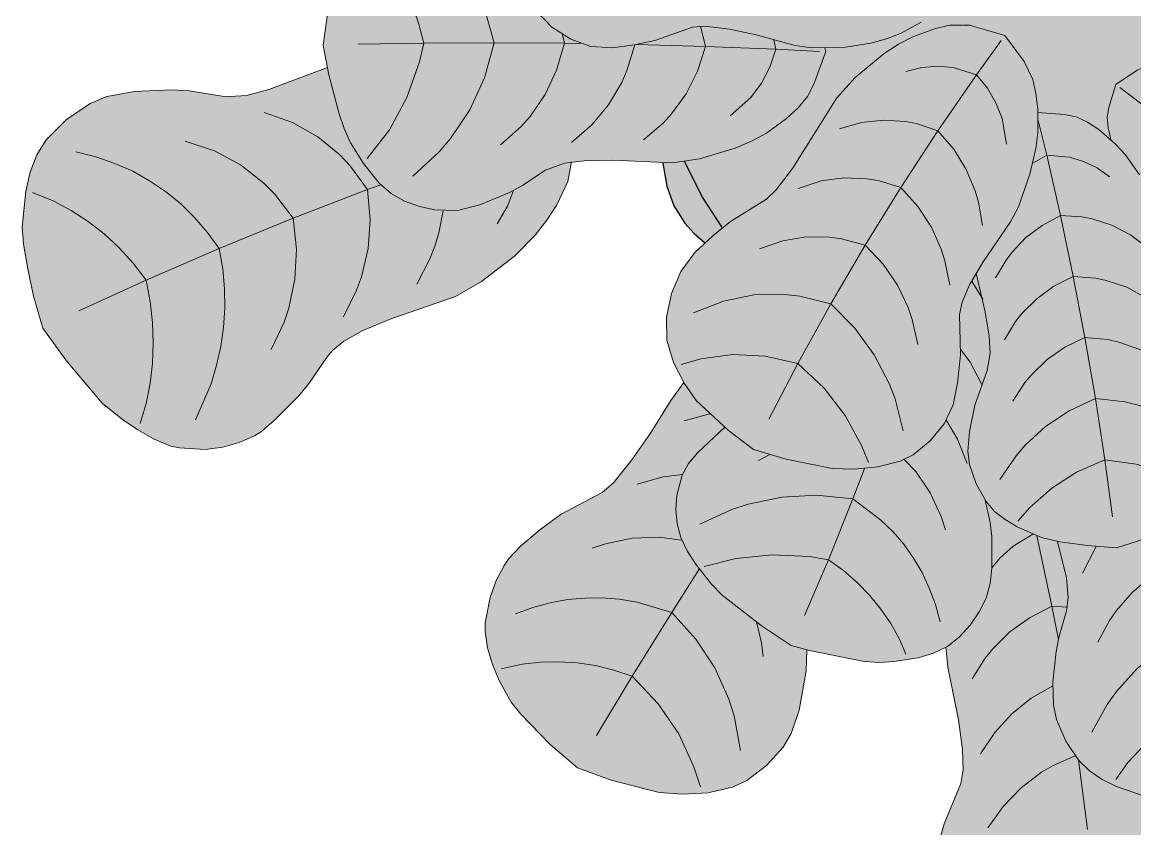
# Model space of a CAD drawing. Header units: millimetres. Extents: x -4 to 8794, y -6642 to 2653.
# Drawn here: x 1760 to 2287, y -1436 to -1055 of the extents above; entities that cross this region are included whole.
import ezdxf

# ---------------------------------------------------------------- set-up
doc = ezdxf.new("R2010")
doc.units = ezdxf.units.MM
for name, color, linetype, lineweight, true_color in [('VEG-HOJAS', 117, 'Continuous', 18, 0x2e5e38), ('VEG-MACETA', 25, 'Continuous', 25, 0x745440), ('VEG-NERVIOS', 115, 'Continuous', 9, 0x528c5c)]:
    doc.layers.add(name, color=color, linetype=linetype, lineweight=lineweight, true_color=true_color)
doc.layers.add('VEG-RELLENO', color=253, linetype='Continuous', true_color=0x96c896)

# ---------------------------------------------------------------- blocks, each defined once
blk = doc.blocks.new('VEG_Ficus_lyrata_PLANTA')
at = {"layer": 'VEG-RELLENO', "true_color": 0xf2ead8}
h = blk.add_hatch(color=7, dxfattribs=at)
h.dxf.hatch_style = 1
h.paths.add_polyline_path([(52.7, 192.9), (63.8, 188), (74.6, 180.2), (84.6, 178.8), (91.8, 176.9), (84.4, 174.2), (76.4, 169.5), (59.8, 176.1), (49.1, 179.4)])
h.paths.add_polyline_path([(-151.1, 127.2), (-143.6, 125.9), (-137.2, 125.5), (-141.7, 120.3), (-151.8, 125.8)])
h.paths.add_polyline_path([(-160.1, -114.7), (-169.5, -105.4), (-174.7, -97.1), (-178.1, -87.8), (-179.9, -76.9), (-169.6, -76.2), (-161.1, -93), (-151.7, -107.5)])
h.paths.add_polyline_path([(110.2, -165.2), (102.8, -171.5), (97.1, -174.7), (91, -177.2), (85.7, -178.5), (78.9, -168.4), (93, -161.1), (102.8, -155)])
h.paths.add_polyline_path([(187, -65.4), (180.3, -74.5), (171.6, -71.7), (175.2, -62.4)])
at = {"layer": 'VEG-RELLENO', "true_color": 0x7a5e4a}
h = blk.add_hatch(color=35, dxfattribs=at)
h.dxf.hatch_style = 1
h.paths.add_polyline_path([(175.2, -62.4), (171.6, -71.7), (161.3, -69.3), (147.7, -68.1), (140.2, -66), (131.3, -60.9), (121.7, -54.3), (108.3, -43.9), (100.5, -39.2), (108.8, -40.4), (138.2, -41.3), (145.5, -47.5), (155.5, -53.9), (163.3, -57.7)])
h.paths.add_polyline_path([(93, -161.1), (78.9, -168.4), (68.5, -155.6), (65.8, -150.4), (63.3, -142.2), (59.9, -126.7), (57.5, -111.7), (55.1, -102), (61.6, -107.7), (76.2, -117.6), (91, -128.9), (93.3, -136.4), (96.2, -143.5), (102.8, -155)])
h.paths.add_polyline_path([(-151.7, -107.5), (-161.1, -93), (-169.6, -76.2), (-154, -72.7), (-141.6, -68.4), (-130.9, -62.8), (-121.3, -55.9), (-113.5, -48.2), (-109.8, -42.6), (-102.7, -24.2), (-103.2, -22.6), (-89.3, -21.6), (-77.7, -19.2), (-70.6, -16.8), (-63.8, -13.8), (-54.8, -8.2), (-48, -1.5), (-38.4, 14.5), (-38.8, 20.3), (-30.9, 13.2), (-25.4, 9.5), (-20, 6.8), (-14.6, 5.4), (-0.8, 3.8), (11.2, 11.3), (21.9, 6), (27, 4.3), (35.7, 3.7), (46.7, 5), (49.5, -5.4), (54, -12.9), (58.4, -17.8), (63.5, -22.4), (69.2, -26.5), (76.2, -30.6), (63.2, -29.2), (51.7, -30.2), (44.7, -33), (34.5, -39.7), (31.2, -50.6), (30.5, -55.2), (30.9, -60.3), (32.1, -65.7), (23.8, -59.2), (15.7, -55.1), (10.3, -53.9), (-2.4, -53), (-3.3, -44), (-5.9, -34.4), (-8.9, -28.9), (-18, -16.5), (-31.9, -12.2), (-37.7, -11.3), (-44, -11.7), (-54.3, -14.3), (-64.9, -18.8), (-71.7, -22.7), (-82.2, -30.5), (-92, -39.5), (-100.1, -49.5), (-110.9, -67.5), (-120.4, -82.2), (-128.4, -91.9), (-133.5, -95.9), (-145.1, -102.6)])
h.paths.add_polyline_path([(-141.7, 120.3), (-137.2, 125.5), (-127.1, 125.9), (-119.9, 127.7), (-105.9, 134.7), (-99.3, 128.7), (-92.6, 123.9), (-88.2, 118.9), (-79.3, 110.3), (-75.7, 105.6), (-73, 100.4), (-70.2, 92.2), (-66.6, 79.5), (-63.5, 65.2), (-71.3, 70.6), (-82.1, 76.5), (-89.3, 79.4), (-98.9, 81.8), (-108.2, 93.8), (-118.3, 104), (-129, 112.8)])
h.paths.add_polyline_path([(59.8, 176.1), (76.4, 169.5), (69.1, 162.8), (63.9, 154.6), (57.6, 140.1), (54, 126.1), (50.6, 118.5), (45.6, 112.2), (37.6, 103.7), (26.1, 92.8), (22.1, 106.5), (18, 125.1), (17.9, 134.2), (20.4, 145.3), (30.4, 150.7), (35.3, 155), (39.7, 160.6), (43.8, 167.3), (49.1, 179.4)])
h.paths.add_polyline_path([(175.1, 62.4), (160.5, 54.4), (152.3, 52.5), (131.6, 52.5), (115.4, 53.9), (122.9, 57.2), (136.8, 60.6), (143.9, 63.5), (149.8, 62.2), (157.2, 61.6), (165, 61.7), (174.9, 63)])
at = {"layer": 'VEG-RELLENO', "true_color": 0x6ca173}
h = blk.add_hatch(color=113, dxfattribs=at)
h.dxf.hatch_style = 1
h.paths.add_polyline_path([(-249.6, 64.3), (-243.5, 78.8), (-233.4, 98.2), (-227.1, 106.2), (-219.2, 114), (-210.4, 120.3), (-200.8, 123.7), (-190.2, 124.7), (-180.1, 123.5), (-170.7, 119.7), (-161.9, 113.9), (-153.9, 107.8), (-140.6, 94.5), (-135.5, 91.4), (-124.6, 87.5), (-111.9, 84.3), (-93.1, 80.5), (-85.7, 78.1), (-71.3, 70.6), (-61.3, 63.6), (-55.7, 58.6), (-50.7, 53.1), (-44.5, 44.4), (-41.5, 38.5), (-39.3, 29.6), (-38.4, 14.5), (-46.2, 1), (-52.2, -6.2), (-57.6, -10.2), (-67.1, -15.4), (-74.1, -18.1), (-81.4, -20.2), (-93.4, -22.1), (-109.6, -22.4), (-117.3, -21.3), (-135.7, -16.2), (-148.4, -13.5), (-159.9, -12.1), (-165.8, -12.7), (-183.7, -19), (-193.5, -21), (-203.9, -22.4), (-214, -21.8), (-223.5, -18.3), (-232.5, -12.7), (-239.5, -5.2), (-244.6, 4.5), (-249, 18.7), (-250.5, 29), (-250.6, 50.6)])
at = {"layer": 'VEG-RELLENO', "true_color": 0x54915c}
h = blk.add_hatch(color=93, dxfattribs=at)
h.dxf.hatch_style = 1
h.paths.add_polyline_path([(-340.7, -21.1), (-338.3, -4.1), (-333.8, 15.7), (-329.9, 26.1), (-324.1, 36.3), (-316.7, 46), (-310.9, 51.1), (-300.8, 56.4), (-290.9, 59.1), (-285.1, 57), (-277, 54.9), (-261.4, 52), (-252.8, 51.7), (-250.6, 50.6), (-250.2, 25.5), (-248.1, 15.2), (-244.6, 4.5), (-239.5, -5.2), (-235.1, -10.4), (-229.6, -14.8), (-220.4, -19.7), (-210.7, -22.3), (-200.4, -22.1), (-183.7, -19), (-165.8, -12.7), (-157, -12.2), (-135.7, -16.2), (-117.3, -21.3), (-109.6, -22.4), (-103.2, -22.6), (-102.7, -24.2), (-108.5, -39.6), (-113.5, -48.2), (-118.4, -53.4), (-127.5, -60.6), (-134.3, -64.8), (-141.6, -68.4), (-154, -72.7), (-171, -76.5), (-179.4, -76.9), (-200, -75.7), (-214, -75.7), (-226.4, -76.9), (-235.4, -80.3), (-249.7, -89.5), (-259.5, -93.8), (-270, -97.8), (-280.7, -99.6), (-291.5, -98.4), (-302.2, -94.9), (-308.6, -91.3), (-311.5, -89.1), (-319.4, -80.5), (-327.8, -67.3), (-332.1, -57.1), (-338, -35.2)])
at = {"layer": 'VEG-RELLENO', "true_color": 0x6da274}
h = blk.add_hatch(color=113, dxfattribs=at)
h.dxf.hatch_style = 1
h.paths.add_polyline_path([(-137, -212.5), (-148.9, -203.5), (-164.2, -189.2), (-169.9, -181), (-174.8, -171.3), (-178, -160.7), (-178.2, -149.9), (-175.8, -138.6), (-171.4, -128.2), (-164.7, -119.2), (-156.3, -111.3), (-147.9, -104.5), (-130.9, -94), (-126.2, -89.6), (-118.6, -79.5), (-97.6, -46), (-88.9, -36.4), (-75.2, -25.1), (-68.3, -20.6), (-61.3, -17.1), (-50.8, -13.2), (-44, -11.7), (-34.7, -11.6), (-18, -16.5), (-8.9, -28.9), (-4.8, -37.4), (-3.3, -44), (-2.4, -51.2), (-2.4, -62.5), (-3.3, -70.1), (-6.1, -82.2), (-11.6, -97.7), (-15.4, -104.7), (-28.3, -123.7), (-34.7, -134.6), (-38.2, -142.7), (-39.5, -148.5), (-39, -167.6), (-40.4, -181.1), (-42.5, -191.3), (-46.7, -200.3), (-53.3, -208.4), (-61.4, -215), (-67.5, -218), (-78.2, -220.7), (-89.4, -221.7), (-99.7, -221.5), (-121.6, -217)])
at = {"layer": 'VEG-RELLENO', "true_color": 0x5f9967}
h = blk.add_hatch(color=103, dxfattribs=at)
h.dxf.hatch_style = 1
h.paths.add_polyline_path([(194.8, -153.2), (186.6, -161.5), (173.8, -171.9), (166.7, -175.5), (158.4, -178.3), (149.5, -179.6), (140.7, -178.6), (131.6, -175.6), (123.4, -171), (116.4, -164.9), (110.4, -157.5), (105.2, -150.2), (97.3, -135.7), (93.9, -131.6), (87.9, -126.4), (78.8, -119.5), (61.6, -107.7), (55.1, -102), (51.5, -93.2), (45.7, -82.5), (39.1, -73.1), (32.1, -65.7), (30.9, -60.3), (30.5, -55.2), (31.2, -50.6), (34.5, -39.7), (44.7, -33), (51.7, -30.2), (63.2, -29.2), (76.2, -30.6), (86.2, -35), (102.4, -40.2), (108.3, -43.9), (121.7, -54.3), (131.3, -60.9), (140.2, -66), (147.7, -68.1), (161.3, -69.3), (169.8, -71.3), (178.6, -73.8), (186.6, -77.7), (193.5, -83.5), (199.4, -90.7), (203.3, -98.5), (205.1, -107.4), (205.3, -119.3), (204, -127.4), (198.9, -143.4)])
at = {"layer": 'VEG-RELLENO', "true_color": 0x4f8956}
h = blk.add_hatch(color=105, dxfattribs=at)
h.dxf.hatch_style = 1
h.paths.add_polyline_path([(-473.4, -155), (-478.4, -137), (-482, -119.3), (-483, -111.3), (-483.1, -103.1), (-482.2, -94.6), (-479.5, -81.3), (-476.3, -73), (-474.2, -69.3), (-471.8, -65.9), (-465.8, -59.3), (-454.9, -51), (-447.2, -46.9), (-443.2, -45.4), (-430, -43), (-412.4, -42.3), (-404.2, -42.8), (-388.5, -45.3), (-384.7, -45.5), (-377.1, -44.9), (-366.4, -42.1), (-338.7, -31.7), (-334.1, -50.1), (-330.8, -60.6), (-325.9, -70.5), (-319.4, -80.5), (-311.5, -89.1), (-305.5, -93.2), (-298.8, -96.3), (-287.8, -99.1), (-277.2, -99.4), (-266.5, -96.6), (-249.7, -89.5), (-232.5, -78.8), (-223.1, -76.3), (-224.9, -85.6), (-228.1, -93), (-232.4, -100.4), (-237.5, -107.6), (-243.3, -114.4), (-253.8, -124.1), (-265.8, -132.9), (-278.1, -140), (-308.2, -150.4), (-322, -156.2), (-331, -161.2), (-336.5, -165.8), (-349.6, -184.1), (-363.7, -198.6), (-373.3, -206), (-376.8, -207.8), (-384.3, -210.4), (-396.6, -212.4), (-408.8, -211.7), (-412.8, -210.8), (-420.7, -207.6), (-432.2, -200.8), (-442.3, -193.3), (-450.8, -184.5), (-465.9, -165.8)])
at = {"layer": 'VEG-RELLENO', "true_color": 0x649c6b}
h = blk.add_hatch(color=103, dxfattribs=at)
h.dxf.hatch_style = 1
h.paths.add_polyline_path([(34.8, -258.9), (21.1, -257.9), (2.2, -254.9), (-6.3, -251.9), (-15, -247.4), (-22.9, -241.7), (-28.7, -234.4), (-32.9, -225.6), (-35.2, -216.5), (-35.3, -207.1), (-33.6, -197.6), (-31.5, -188.6), (-26.3, -175.1), (-24.9, -166.9), (-25.4, -158.8), (-27.3, -147.3), (-31.5, -129.1), (-26.5, -120.6), (-15.4, -104.7), (-10.1, -94), (-6.1, -82.2), (-4.1, -74.1), (-2.4, -62.5), (-2.4, -53), (13, -54.4), (21.1, -57.5), (26.5, -61), (34.3, -67.8), (39.1, -73.1), (43.6, -79.2), (51.5, -93.2), (55.8, -104.1), (62.6, -139.3), (65.8, -150.4), (68.5, -155.6), (80, -169.8), (85, -178.2), (89.8, -187.5), (92.8, -197.2), (93.2, -207.4), (91.7, -217.8), (87.9, -226.9), (81.7, -235), (71.6, -243.8), (63.7, -248.5), (46.2, -255.5)])
at = {"layer": 'VEG-RELLENO', "true_color": 0x518d59}
h = blk.add_hatch(color=115, dxfattribs=at)
h.dxf.hatch_style = 1
h.paths.add_polyline_path([(-119.1, -305.1), (-133.3, -295.7), (-151.9, -281.3), (-159.3, -273.3), (-168.2, -260.7), (-172.5, -250.9), (-173.8, -240.8), (-172.7, -230.7), (-169.4, -221.7), (-163.4, -213.8), (-150.6, -201.9), (-137, -212.5), (-121.6, -217), (-103.2, -221), (-92.9, -221.8), (-78.2, -220.7), (-67.5, -218), (-61.4, -215), (-55.9, -210.8), (-48.7, -203.1), (-45, -197.5), (-42.5, -191.3), (-40.9, -184.5), (-39.2, -170.8), (-39, -164.3), (-39.7, -151.6), (-39, -145.5), (-36.1, -137.3), (-31.5, -129.1), (-27.9, -144), (-24.9, -164.2), (-25.6, -172.4), (-32.2, -191.5), (-34.8, -203.9), (-35.5, -210.3), (-35.2, -216.5), (-33.9, -222.6), (-31.6, -228.7), (-27.3, -236.4), (-24.5, -250.3), (-24, -264.7), (-24.4, -272.2), (-25.7, -279.5), (-28.3, -286.1), (-34.4, -295.6), (-42.3, -303.5), (-45.2, -305.6), (-51.7, -308.8), (-62.9, -311.8), (-74, -313.1), (-84.6, -312.7), (-105.9, -308.7)])
at = {"layer": 'VEG-RELLENO', "true_color": 0x55925d}
h = blk.add_hatch(color=103, dxfattribs=at)
h.dxf.hatch_style = 1
h.paths.add_polyline_path([(88.1, -378.6), (72.8, -378.8), (51.4, -377.2), (44.8, -375.6), (38.2, -373.3), (31.4, -370.3), (24.9, -366.6), (19.4, -362.1), (17, -359.6), (10.9, -350.4), (7.7, -343.7), (5.6, -336.8), (4.6, -326.2), (6.9, -304.7), (11.2, -288.8), (12, -282.5), (11.2, -273.2), (6.9, -255.9), (23.3, -258.2), (34.8, -258.9), (48.2, -254.7), (66.4, -247.1), (74.1, -241.8), (81.7, -235), (86.1, -229.7), (89.5, -224), (91.7, -217.8), (93.2, -207.4), (93.1, -200.5), (92.1, -193.9), (88.3, -184.3), (83.5, -175.5), (91.8, -187.9), (97.7, -199.9), (108.9, -239.3), (113.7, -251.6), (119.4, -259.8), (131.9, -272.2), (143.1, -287.9), (148.3, -298.5), (150.2, -305.8), (150.9, -313.7), (150.1, -325.7), (148.2, -333), (146.7, -336.5), (142.6, -343.1), (134.9, -352.2), (126.6, -359.7), (117.5, -365.3), (98.7, -374.4)])
at = {"layer": 'VEG-RELLENO', "true_color": 0x4c8453}
h = blk.add_hatch(color=105, dxfattribs=at)
h.dxf.hatch_style = 1
h.paths.add_polyline_path([(-220.3, -363.1), (-233.2, -352), (-247.2, -337.7), (-251.8, -331.9), (-257.4, -321.8), (-262, -310.3), (-263.8, -302.4), (-264, -294.5), (-261.7, -282.4), (-258.8, -274.4), (-255, -267.3), (-252.8, -264), (-247.2, -258), (-240.9, -252.5), (-228, -243.1), (-208.7, -232.7), (-201, -225.7), (-188.1, -208.1), (-176.2, -189.2), (-170, -180.7), (-164.2, -189.2), (-150.6, -201.9), (-163.4, -213.8), (-167.7, -219), (-170.8, -224.6), (-173.3, -234), (-173.8, -240.8), (-173.2, -247.6), (-171.4, -254.1), (-168.2, -260.7), (-164, -267.2), (-156.9, -276.1), (-151.9, -281.3), (-133.3, -295.7), (-119.1, -305.1), (-111.7, -307.2), (-112.5, -320.7), (-116.4, -339.6), (-120.9, -350.1), (-125.3, -356.2), (-130.8, -362), (-136.9, -367), (-143.4, -370.8), (-154.5, -374.2), (-170.6, -375.5), (-181.6, -374.7), (-188.8, -373.2), (-207, -368)])
at = {"layer": 'VEG-RELLENO', "true_color": 0x498050}
h = blk.add_hatch(color=105, dxfattribs=at)
h.dxf.hatch_style = 1
h.paths.add_polyline_path([(28.4, -478.5), (12, -476.3), (-7.1, -472.2), (-17.2, -468.5), (-27.3, -463), (-36.9, -456.1), (-42.1, -450.7), (-47.9, -441), (-51.6, -430), (-53.1, -419), (-51.7, -407.7), (-46.8, -389.6), (-38.9, -370.5), (-37.8, -364), (-38.1, -354.3), (-39.9, -340.3), (-45, -315.4), (-46, -306), (-39.5, -301.1), (-34.4, -295.6), (-28.3, -286.1), (-25.7, -279.5), (-24.4, -272.2), (-24, -264.7), (-24.5, -250.3), (-26.7, -239.1), (-25.9, -238.3), (-20.4, -243.7), (-12.1, -249), (-0.7, -254.1), (6.9, -255.9), (11.2, -273.2), (12, -282.5), (11.2, -288.8), (7.6, -301.4), (6.3, -308), (4.7, -322.5), (4.6, -329.8), (5.6, -336.8), (7.7, -343.7), (10.9, -350.4), (14.8, -356.7), (19.4, -362.1), (24.9, -366.6), (34.8, -371.8), (44.8, -375.6), (51.4, -377.2), (58, -378), (75.2, -378.9), (87.4, -378.6), (93.4, -391.5), (97.3, -403.6), (98.2, -415.9), (97.4, -424.5), (95.6, -432.8), (92.7, -440.4), (90.8, -443.8), (83.2, -453.2), (71.2, -463.1), (61.9, -468.2), (41.5, -475.3)])
at = {"layer": 'VEG-HOJAS'}
for points in [[(-57.6, -10.2), (-67.1, -15.4), (-74.1, -18.1), (-81.4, -20.2), (-93.4, -22.1), (-109.6, -22.4), (-117.3, -21.3), (-135.7, -16.2), (-148.4, -13.5), (-159.9, -12.1), (-165.8, -12.7), (-183.7, -19), (-193.5, -21), (-203.9, -22.4), (-214, -21.8), (-223.5, -18.3), (-232.5, -12.7), (-239.5, -5.2)], [(-103.2, -22.6), (-102.7, -24.2), (-108.5, -39.6), (-111.5, -45.5), (-115.8, -50.8), (-121.3, -55.9), (-130.9, -62.8), (-137.9, -66.6), (-145.6, -69.9), (-162.6, -74.9), (-175.2, -76.8), (-203.7, -75.6), (-217.2, -75.8), (-226.4, -76.9), (-235.4, -80.3), (-246.7, -87.7), (-252.8, -91), (-266.5, -96.6), (-277.2, -99.4), (-287.8, -99.1), (-295.2, -97.5), (-302.2, -94.9), (-308.6, -91.3), (-314.2, -86.5), (-321.7, -77.2), (-327.8, -67.3), (-330.8, -60.6), (-333.1, -53.6), (-338, -35.2), (-340.7, -21.1), (-338.3, -4.1)], [(32.1, -65.7), (30.9, -60.3), (30.5, -55.2), (31.2, -50.6), (34.5, -39.7), (44.7, -33), (51.7, -30.2), (63.2, -29.2), (76.2, -30.6)], [(-223.1, -76.3), (-224.9, -85.6), (-230.1, -96.7), (-234.8, -104), (-240.3, -111.1), (-250.1, -120.9), (-265.8, -132.9), (-278.1, -140), (-308.2, -150.4), (-322, -156.2), (-331, -161.2), (-336.5, -165.8), (-338.8, -168.6), (-347.3, -181), (-352.2, -187), (-363.7, -198.6), (-370, -203.9), (-373.3, -206), (-380.5, -209.2), (-388.3, -211.4), (-396.6, -212.4), (-408.8, -211.7), (-412.8, -210.8), (-420.7, -207.6), (-428.5, -203.2), (-435.8, -198.3), (-445.3, -190.5), (-462.4, -170.4), (-473.4, -155), (-477.8, -139.9), (-480.5, -127), (-482.6, -115.3), (-483.2, -107.2), (-481.5, -90.2), (-479.5, -81.3), (-476.3, -73), (-471.8, -65.9), (-462.3, -56.3), (-451.1, -48.8), (-443.2, -45.4), (-430, -43), (-412.4, -42.3), (-404.2, -42.8), (-388.5, -45.3), (-384.7, -45.5), (-377.1, -44.9), (-366.4, -42.1), (-338.7, -31.7)], [(-2.4, -53), (10.3, -53.9), (15.7, -55.1), (21.1, -57.5), (26.5, -61), (34.3, -67.8), (39.1, -73.1), (45.7, -82.5)], [(48.2, -254.7), (34.8, -258.9), (21.1, -257.9), (8, -256.1), (-0.7, -254.1), (-12.1, -249), (-17.8, -245.6), (-22.9, -241.7), (-26.9, -237), (-31.6, -228.7), (-34.7, -219.5), (-35.5, -213.4), (-34.8, -203.9), (-32.2, -191.5), (-26.3, -175.1), (-24.9, -166.9), (-25.4, -158.8), (-27.3, -147.3), (-31.5, -129.1)], [(48.1, -376.5), (34.8, -371.8), (28.1, -368.5), (22, -364.5), (17, -359.6), (10.9, -350.4), (6.5, -340.2), (5, -333.4), (4.7, -322.5), (6.3, -308), (7.6, -301.4), (11.2, -288.8), (12, -282.5), (11.2, -273.2), (6.9, -255.9)], [(-111.7, -307.2), (-112, -317.1), (-115.4, -335.8), (-119.1, -346.8), (-123, -353.2), (-130.8, -362), (-140.1, -369.1), (-146.9, -372.2), (-158.6, -374.8), (-170.6, -375.5), (-181.6, -374.7), (-204.4, -368.8), (-220.3, -363.1), (-233.2, -352), (-247.2, -337.7), (-251.8, -331.9), (-257.4, -321.8), (-260.6, -314.2), (-263, -306.3), (-264.1, -298.5), (-264, -294.5), (-261.7, -282.4), (-258.8, -274.4), (-255, -267.3), (-252.8, -264), (-247.2, -258), (-237.6, -250), (-228, -243.1), (-208.7, -232.7), (-203.3, -228.2), (-194.6, -217.4), (-185.8, -204.7), (-176.2, -189.2), (-170, -180.7)], [(-27.3, -236.4), (-25, -246.9), (-24.2, -253.7), (-24.1, -268.5), (-24.9, -275.9), (-26.9, -282.8), (-30.1, -289.3), (-34.4, -295.6), (-39.5, -301.1), (-45.2, -305.6), (-51.7, -308.8), (-59.1, -311), (-70.5, -312.8), (-77.5, -313.2), (-84.6, -312.7), (-110.5, -307.5), (-119.1, -305.1), (-133.3, -295.7), (-151.9, -281.3), (-156.9, -276.1), (-164, -267.2), (-168.2, -260.7), (-171.4, -254.1), (-173.2, -247.6), (-173.8, -240.8), (-173.3, -234), (-170.8, -224.6), (-167.7, -219), (-163.4, -213.8), (-150.6, -201.9)], [(-50.8, -403.9), (-46.8, -389.6), (-38.9, -370.5), (-37.8, -364), (-38.1, -354.3), (-39.9, -340.3), (-45, -315.4), (-46, -306)]]:
    blk.add_lwpolyline(points, dxfattribs=at)
blk.add_lwpolyline([(-137, -212.5), (-148.9, -203.5), (-164.2, -189.2), (-169.9, -181), (-174.8, -171.3), (-178, -160.7), (-178.2, -149.9), (-175.8, -138.6), (-171.4, -128.2), (-164.7, -119.2), (-156.3, -111.3), (-147.9, -104.5), (-130.9, -94), (-126.2, -89.6), (-118.6, -79.5), (-97.6, -46), (-88.9, -36.4), (-75.2, -25.1), (-68.3, -20.6), (-61.3, -17.1), (-50.8, -13.2), (-44, -11.7), (-34.7, -11.6), (-18, -16.5), (-8.9, -28.9), (-4.8, -37.4), (-3.3, -44), (-2.4, -51.2), (-2.4, -62.5), (-3.3, -70.1), (-6.1, -82.2), (-11.6, -97.7), (-15.4, -104.7), (-28.3, -123.7), (-34.7, -134.6), (-38.2, -142.7), (-39.5, -148.5), (-39, -167.6), (-40.4, -181.1), (-42.5, -191.3), (-46.7, -200.3), (-53.3, -208.4), (-61.4, -215), (-67.5, -218), (-78.2, -220.7), (-89.4, -221.7), (-99.7, -221.5), (-121.6, -217)], close=True, dxfattribs=at)
at = {"layer": 'VEG-MACETA'}
for points in [[(-179.9, -76.9), (-178.1, -87.8), (-174.7, -97.1), (-169.5, -105.4), (-165.1, -110.3), (-160.1, -114.7)], [(-151.7, -107.5), (-161.1, -93), (-169.6, -76.2)]]:
    blk.add_lwpolyline(points, dxfattribs=at)
at = {"layer": 'VEG-NERVIOS'}
for points in [[(-259.8, -20), (-264.5, -3.3), (-267.8, 4.5), (-271.6, 11.9), (-276.1, 18.9), (-281.2, 25.6), (-286.9, 31.8), (-293.3, 37.7), (-300.2, 43.1)], [(-293.1, -20.2), (-295.4, -11.2), (-298.3, -2.6), (-301.8, 5.6), (-306, 13.3), (-310.8, 20.7), (-316.3, 27.6), (-322.2, 33.9)], [(-159.8, -21.7), (-162.1, -12.2)], [(-293.1, -20.2), (-324.1, -20.7)], [(-293.1, -20.2), (-295.2, -29.1), (-301.1, -45.9), (-309.3, -61.2), (-319.9, -74.8)], [(-259.8, -20), (-264.4, -36.6), (-271.3, -51.7), (-280.4, -65.3), (-285.8, -71.6), (-298.3, -83.1)], [(-259.8, -20), (-293.1, -20.2)], [(-226.5, -20.2), (-259.8, -20)], [(-226.5, -20.2), (-230.2, -32.9), (-235.6, -44.5), (-242.8, -54.9), (-247, -59.6), (-256.7, -68.3)], [(-226.5, -20.2), (-227.4, -16.2)], [(-218.8, -20.3), (-226.5, -20.2)], [(-193.2, -21), (-196.9, -33.1), (-199.4, -38.8), (-205.6, -49.4), (-213.5, -58.8), (-223.1, -67.2)], [(-159.8, -21.7), (-192.3, -20.8)], [(-126.5, -23.1), (-127.4, -18.6)], [(-19.8, -18.9), (-31.4, -35.1)], [(-159.8, -21.7), (-163.5, -33.5), (-168.9, -44.1), (-175.8, -53.7), (-179.8, -58.1), (-189.1, -66)], [(-126.5, -23.1), (-159.8, -21.7)], [(-126.5, -23.1), (-129.3, -31.5), (-133.2, -39.1), (-138.3, -45.9), (-148, -54.5)], [(-105.8, -24.1), (-126.5, -23.1)], [(-31.4, -35.1), (-42.4, -31.7), (-49.8, -31), (-57.3, -31.7), (-64.8, -33.6)], [(-31.4, -35.1), (-49.7, -61.6)], [(-31.4, -35.1), (-26.2, -41.5), (-22.2, -48.5), (-19.3, -55.9), (-17.2, -67.9)], [(36.5, -41.2), (50.1, -51.6)], [(-319.8, -89.5), (-328.1, -78.1), (-332.8, -73.1), (-343.3, -64.5), (-355.3, -57.8), (-368.7, -53)], [(-49.7, -61.6), (-59.9, -58.2), (-65.1, -57.2), (-75.4, -56.6), (-85.8, -57.8), (-96.3, -60.8)], [(-2.3, -56.8), (1.8, -73.2)], [(-49.7, -61.6), (-67.3, -88.5)], [(-49.7, -61.6), (-42.1, -70.4), (-36.3, -79.9), (-32, -90), (-30.5, -95.4), (-28.6, -106.5)], [(-355, -103), (-363.8, -91.5), (-368.8, -86.4), (-379.8, -77.8), (-392.2, -71.2), (-406.1, -66.6)], [(-389.9, -117.3), (-395.6, -109.6), (-401.7, -102.6), (-408.3, -96.1), (-415.4, -90.4), (-422.9, -85.3), (-430.9, -80.8), (-439.4, -77.1), (-448.4, -74), (-457.8, -71.6)], [(1.8, -73.2), (-4.7, -76.9)], [(1.8, -73.2), (8.3, -101.8)], [(1.8, -73.2), (12.6, -74.1), (19.3, -76.1), (25.7, -79.2), (31.6, -83.5)], [(-67.3, -88.5), (-78, -85.2), (-83.4, -84.3), (-94.2, -83.9), (-105, -85.4), (-115.8, -88.9)], [(-319.8, -89.5), (-355, -103)], [(-319.8, -89.5), (-318.5, -103.7), (-319.5, -117.4), (-322.6, -130.7), (-324.9, -137.1), (-331.1, -149.7)], [(-313.5, -87.2), (-319.8, -89.5)], [(-67.3, -88.5), (-84.2, -115.8)], [(-67.3, -88.5), (-59.2, -97.4), (-52.8, -107.2), (-48.1, -117.6), (-46.4, -123.2), (-44.1, -134.7)], [(-424.5, -132.3), (-430.7, -124.3), (-437.3, -117), (-444.4, -110.4), (-452, -104.5), (-460.1, -99.3), (-468.6, -94.8), (-478.3, -90.8)], [(-250.7, -89.9), (-253.5, -97.3), (-258.3, -105.7)], [(-284, -99.5), (-285.9, -109.9), (-287.8, -116.2), (-290.2, -122.3), (-296.4, -134.2)], [(-355, -103), (-389.9, -117.3)], [(-355, -103), (-353.4, -117.6), (-354.1, -131.8), (-357, -145.5), (-359.2, -152.2), (-365.3, -165.2)], [(8.3, -101.8), (-0.4, -106.5), (-8, -112.2), (-14.6, -119), (-17.4, -122.8), (-22.4, -131.2)], [(8.3, -101.8), (14.4, -130.6)], [(8.3, -101.8), (18.5, -102.4), (23.4, -103.3), (32.7, -106.3), (41.5, -110.9), (49.6, -117.1)], [(-84.2, -115.8), (-95.3, -112.8), (-100.9, -112), (-112, -111.8), (-123.1, -113.7), (-134.1, -117.5)], [(-84.2, -115.8), (-100.4, -143.5)], [(-84.2, -115.8), (-75.6, -124.8), (-68.8, -134.7), (-63.7, -145.3), (-61.8, -151), (-59.2, -162.8)], [(-389.9, -117.3), (-424.5, -132.3)], [(-389.9, -117.3), (-388.3, -126.9), (-387.5, -136.3), (-387.3, -145.6), (-387.9, -154.7), (-389.2, -163.7), (-391.2, -172.6), (-393.8, -181.3), (-401.2, -198.4)], [(14.4, -130.6), (5.2, -135.2), (-2.9, -141.1), (-9.8, -148), (-12.9, -151.9), (-18.2, -160.5)], [(14.4, -130.6), (19.9, -159.4)], [(14.4, -130.6), (25, -131.4), (30, -132.4), (39.7, -135.7), (48.7, -140.6), (57.1, -147.3)], [(-424.5, -132.3), (-456.4, -146.9)], [(-424.5, -132.3), (-422.6, -142.4), (-421.5, -152.3), (-421.2, -162.1), (-421.6, -171.7), (-422.7, -181.2), (-424.6, -190.7), (-427.3, -200.2)], [(-33.7, -132.8), (-28.5, -141.3)], [(-100.4, -143.5), (-115, -139.9), (-122.3, -139.1), (-136.8, -139.3), (-151.2, -142.2), (-165.4, -147.7)], [(-100.4, -143.5), (-116, -171.7)], [(-100.4, -143.5), (-89, -155), (-79.8, -167.6), (-72.7, -181.2), (-70, -188.4), (-66.1, -203.6)], [(19.9, -159.4), (10.4, -164), (2, -169.9), (-5.3, -176.9), (-8.5, -180.8), (-14.2, -189.6)], [(19.9, -159.4), (24.9, -188.3)], [(19.9, -159.4), (30.8, -160.4), (36, -161.6), (45.9, -165.2), (55.1, -170.4), (63.6, -177.4)], [(-116, -171.7), (-131.5, -168.3), (-146.8, -167.5), (-162, -169.5), (-171.3, -172.2)], [(-39, -164.9), (-34.4, -171.1), (-28.9, -181.7)], [(-116, -171.7), (-129.8, -198.1)], [(-116, -171.7), (-103.6, -183.4), (-93.6, -196.4), (-85.8, -210.6), (-82.6, -218.6)], [(24.9, -188.3), (12.4, -194.1), (1.3, -201.5), (-8.4, -210.4), (-12.7, -215.4), (-20.3, -226.6)], [(24.9, -188.3), (29.4, -217.3)], [(24.9, -188.3), (39, -189.9), (45.8, -191.6), (58.5, -196.5), (70.4, -203.7), (81.2, -213.1)], [(-157.7, -195.6), (-169.9, -198.8)], [(-45.7, -198.7), (-40.4, -207.5), (-35.9, -219.1)], [(-129.3, -214.8), (-134.6, -217.7)], [(-65.6, -217.2), (-60.2, -222.9), (-53.3, -232.9), (-48.1, -244.2), (-46.1, -250.4)], [(29.4, -217.3), (16, -223.2), (4.2, -230.7), (-6.2, -239.9), (-11.8, -246.4)], [(29.4, -217.3), (33, -244.3)], [(29.4, -217.3), (44.2, -219.3), (58.1, -223.6), (71, -230.2), (77.8, -235.1)], [(-170.6, -224.2), (-179.8, -225.3), (-192.1, -228.8)], [(-84.5, -221.4), (-90, -235.8)], [(-90, -235.8), (-107.1, -234.1), (-123.6, -235), (-139.5, -238.3), (-147.3, -240.8), (-162.4, -247.7)], [(-90, -235.8), (-101.5, -264.6)], [(-90, -235.8), (-76.8, -245.7), (-71.1, -251.3), (-65.9, -257.3), (-61.3, -263.8), (-57.2, -270.7), (-53.8, -278), (-50.9, -285.7), (-48.7, -293.9)], [(-4.8, -252.5), (-14.1, -258.2), (-20.2, -263.7), (-24.1, -268.4)], [(-170.9, -255.4), (-181.7, -253.9), (-194.4, -254.4), (-207, -257), (-213.4, -259.1)], [(-2.8, -253.3), (4.3, -286.6)], [(-101.5, -264.6), (-110.5, -263.1), (-128.2, -262.2), (-145.4, -264), (-160.3, -267.8)], [(25.3, -258.3), (18.7, -270.9)], [(-101.5, -264.6), (-112.8, -291)], [(-101.5, -264.6), (-94.4, -269.7), (-87.9, -275.4), (-82, -281.4), (-76.7, -287.9), (-72, -294.8), (-67.9, -302.2), (-64.8, -309.3)], [(61.2, -266.7), (51, -272.7), (42.2, -280.1), (34.8, -288.6), (31.5, -293.3), (26.1, -303.6)], [(-162.7, -269), (-175.7, -289.5)], [(-175.7, -289.5), (-192.1, -284.6), (-200.4, -283.2), (-208.6, -282.6), (-216.8, -282.7), (-225, -283.4), (-233.3, -285), (-241.5, -287.2), (-249.7, -290.2)], [(-175.7, -289.5), (-194.4, -319.6)], [(-175.7, -289.5), (-164.3, -302.1), (-155.3, -315.8), (-148.6, -330.6), (-146.2, -338.4), (-143.1, -354.8)], [(4.3, -286.6), (-6.3, -292), (-15.7, -298.7), (-23.7, -306.7), (-27.3, -311.1), (-33.5, -321)], [(4.3, -286.6), (7.4, -302.4)], [(4.3, -286.6), (11.6, -287)], [(-135.6, -294), (-133.2, -303.9), (-132.4, -310.3)], [(69.7, -299.1), (56.3, -306.8), (44.7, -316.1), (34.8, -327), (30.5, -333), (23.2, -346.2)], [(-194.4, -319.6), (-203.1, -316.8), (-211.8, -314.7), (-220.5, -313.4), (-229.2, -312.9), (-237.9, -313.1), (-246.5, -314), (-256.5, -316.2)], [(-194.4, -319.6), (-211.4, -347.8)], [(-194.4, -319.6), (-182.2, -332.7), (-172.4, -347), (-165.2, -362.5), (-162.1, -372.1)], [(4.7, -324.3), (-5.5, -330.1), (-14.7, -337.5), (-22.7, -346.3), (-29.5, -356.4)], [(77.7, -331.8), (63.4, -339.6), (51, -349.2), (40.3, -360.5), (34.5, -368.6)], [(15.3, -357.3), (4.8, -362), (-0.6, -365.1), (-10.3, -372.5), (-18.8, -381.3), (-26, -391.5)], [(16.8, -359.3), (21.1, -392.2)]]:
    blk.add_lwpolyline(points, dxfattribs=at)

msp = doc.modelspace()

# ---------------------------------------------------------------- block references
msp.add_blockref('VEG_Ficus_lyrata_PLANTA', (2243.15, -1044.21))

doc.saveas('drawing.dxf')
